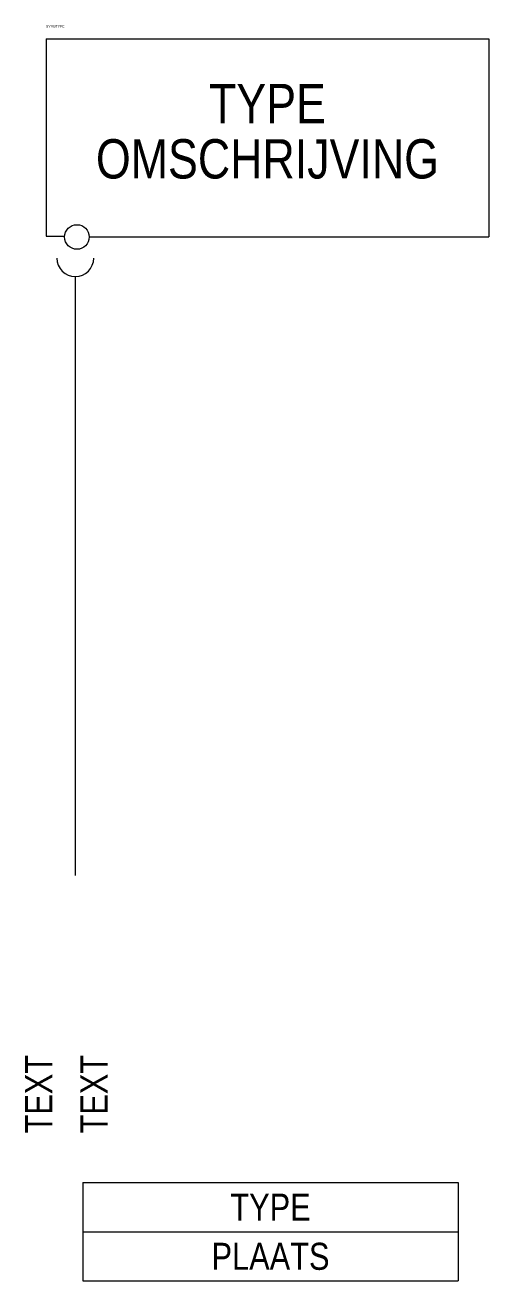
# Model space of a CAD drawing. Extents: x 106 to 144, y 108 to 210.
import ezdxf
from ezdxf.enums import TextEntityAlignment as Align

# ---------------------------------------------------------------- set-up
doc = ezdxf.new("R2010")
doc.units = 0
doc.header["$MEASUREMENT"] = 0
doc.linetypes.add('DASHED', pattern=[19.05, 12.7, -6.35])
doc.layers.get('0').update_dxf_attribs({"linetype": 'CONTINUOUS'})
for name, color, linetype in [('1', 8, 'CONTINUOUS'), ('11', 30, 'DASHED'), ('3', 30, 'CONTINUOUS')]:
    doc.layers.add(name, color=color, linetype=linetype)

msp = doc.modelspace()

# ---------------------------------------------------------------- linework, layer by layer
at = {"layer": '1'}
for p, q in [((107.5, 209.08), (143.5, 209.08)), ((107.5, 209.08), (107.5, 193.03)), ((107.5, 208.86), (107.5, 193.03)), ((143.5, 209.08), (143.5, 192.96)), ((143.5, 208.86), (143.5, 193.03)), ((107.5, 193.03), (109.01, 193.03)), ((107.5, 193.03), (109.01, 193.03)), ((111.01, 192.96), (143.5, 192.96)), ((109.86, 189.74), (109.86, 141)), ((110.5, 116), (141, 116)), ((110.5, 112), (141, 112)), ((110.5, 112), (141, 112))]:
    msp.add_line(p, q, dxfattribs=at)
msp.add_circle((110.01, 192.96), 1, dxfattribs=at)
msp.add_circle((110.01, 192.96), 1, dxfattribs=at)
msp.add_arc((109.88, 191.24), 1.5, 180, 0, dxfattribs=at)
at = {"layer": '3'}
for p, q in [((110.5, 116), (141, 116)), ((110.5, 116), (110.5, 108)), ((110.5, 116), (110.5, 108)), ((141, 116), (141, 108)), ((141, 116), (141, 108)), ((110.5, 108), (141, 108)), ((110.5, 108), (141, 108))]:
    msp.add_line(p, q, dxfattribs=at)

# ---------------------------------------------------------------- texts
at = {"flags": 1}
msp.add_attdef('SYMBTYPE', (107.5, 210), 'GN', height=0.2, dxfattribs=at)
at = {"layer": '1', "width": 0.85}
for p in [(108, 120), (112.5, 120)]:
    msp.add_attdef('TEXT', p, '', height=2.2, rotation=90, dxfattribs=at)
for tag, p in [('TYPE', (125.75, 112.9)), ('PLAATS', (125.75, 108.9))]:
    msp.add_attdef(tag, text='', height=2.2, dxfattribs=at).set_placement(p, align=Align.CENTER)
at = {"layer": '11', "width": 0.85}
for tag, p in [('TYPE', (125.5, 202.22)), ('OMSCHRIJVING', (125.5, 197.72))]:
    msp.add_attdef(tag, text='', height=3.2, dxfattribs=at).set_placement(p, align=Align.CENTER)

doc.saveas('drawing.dxf')
